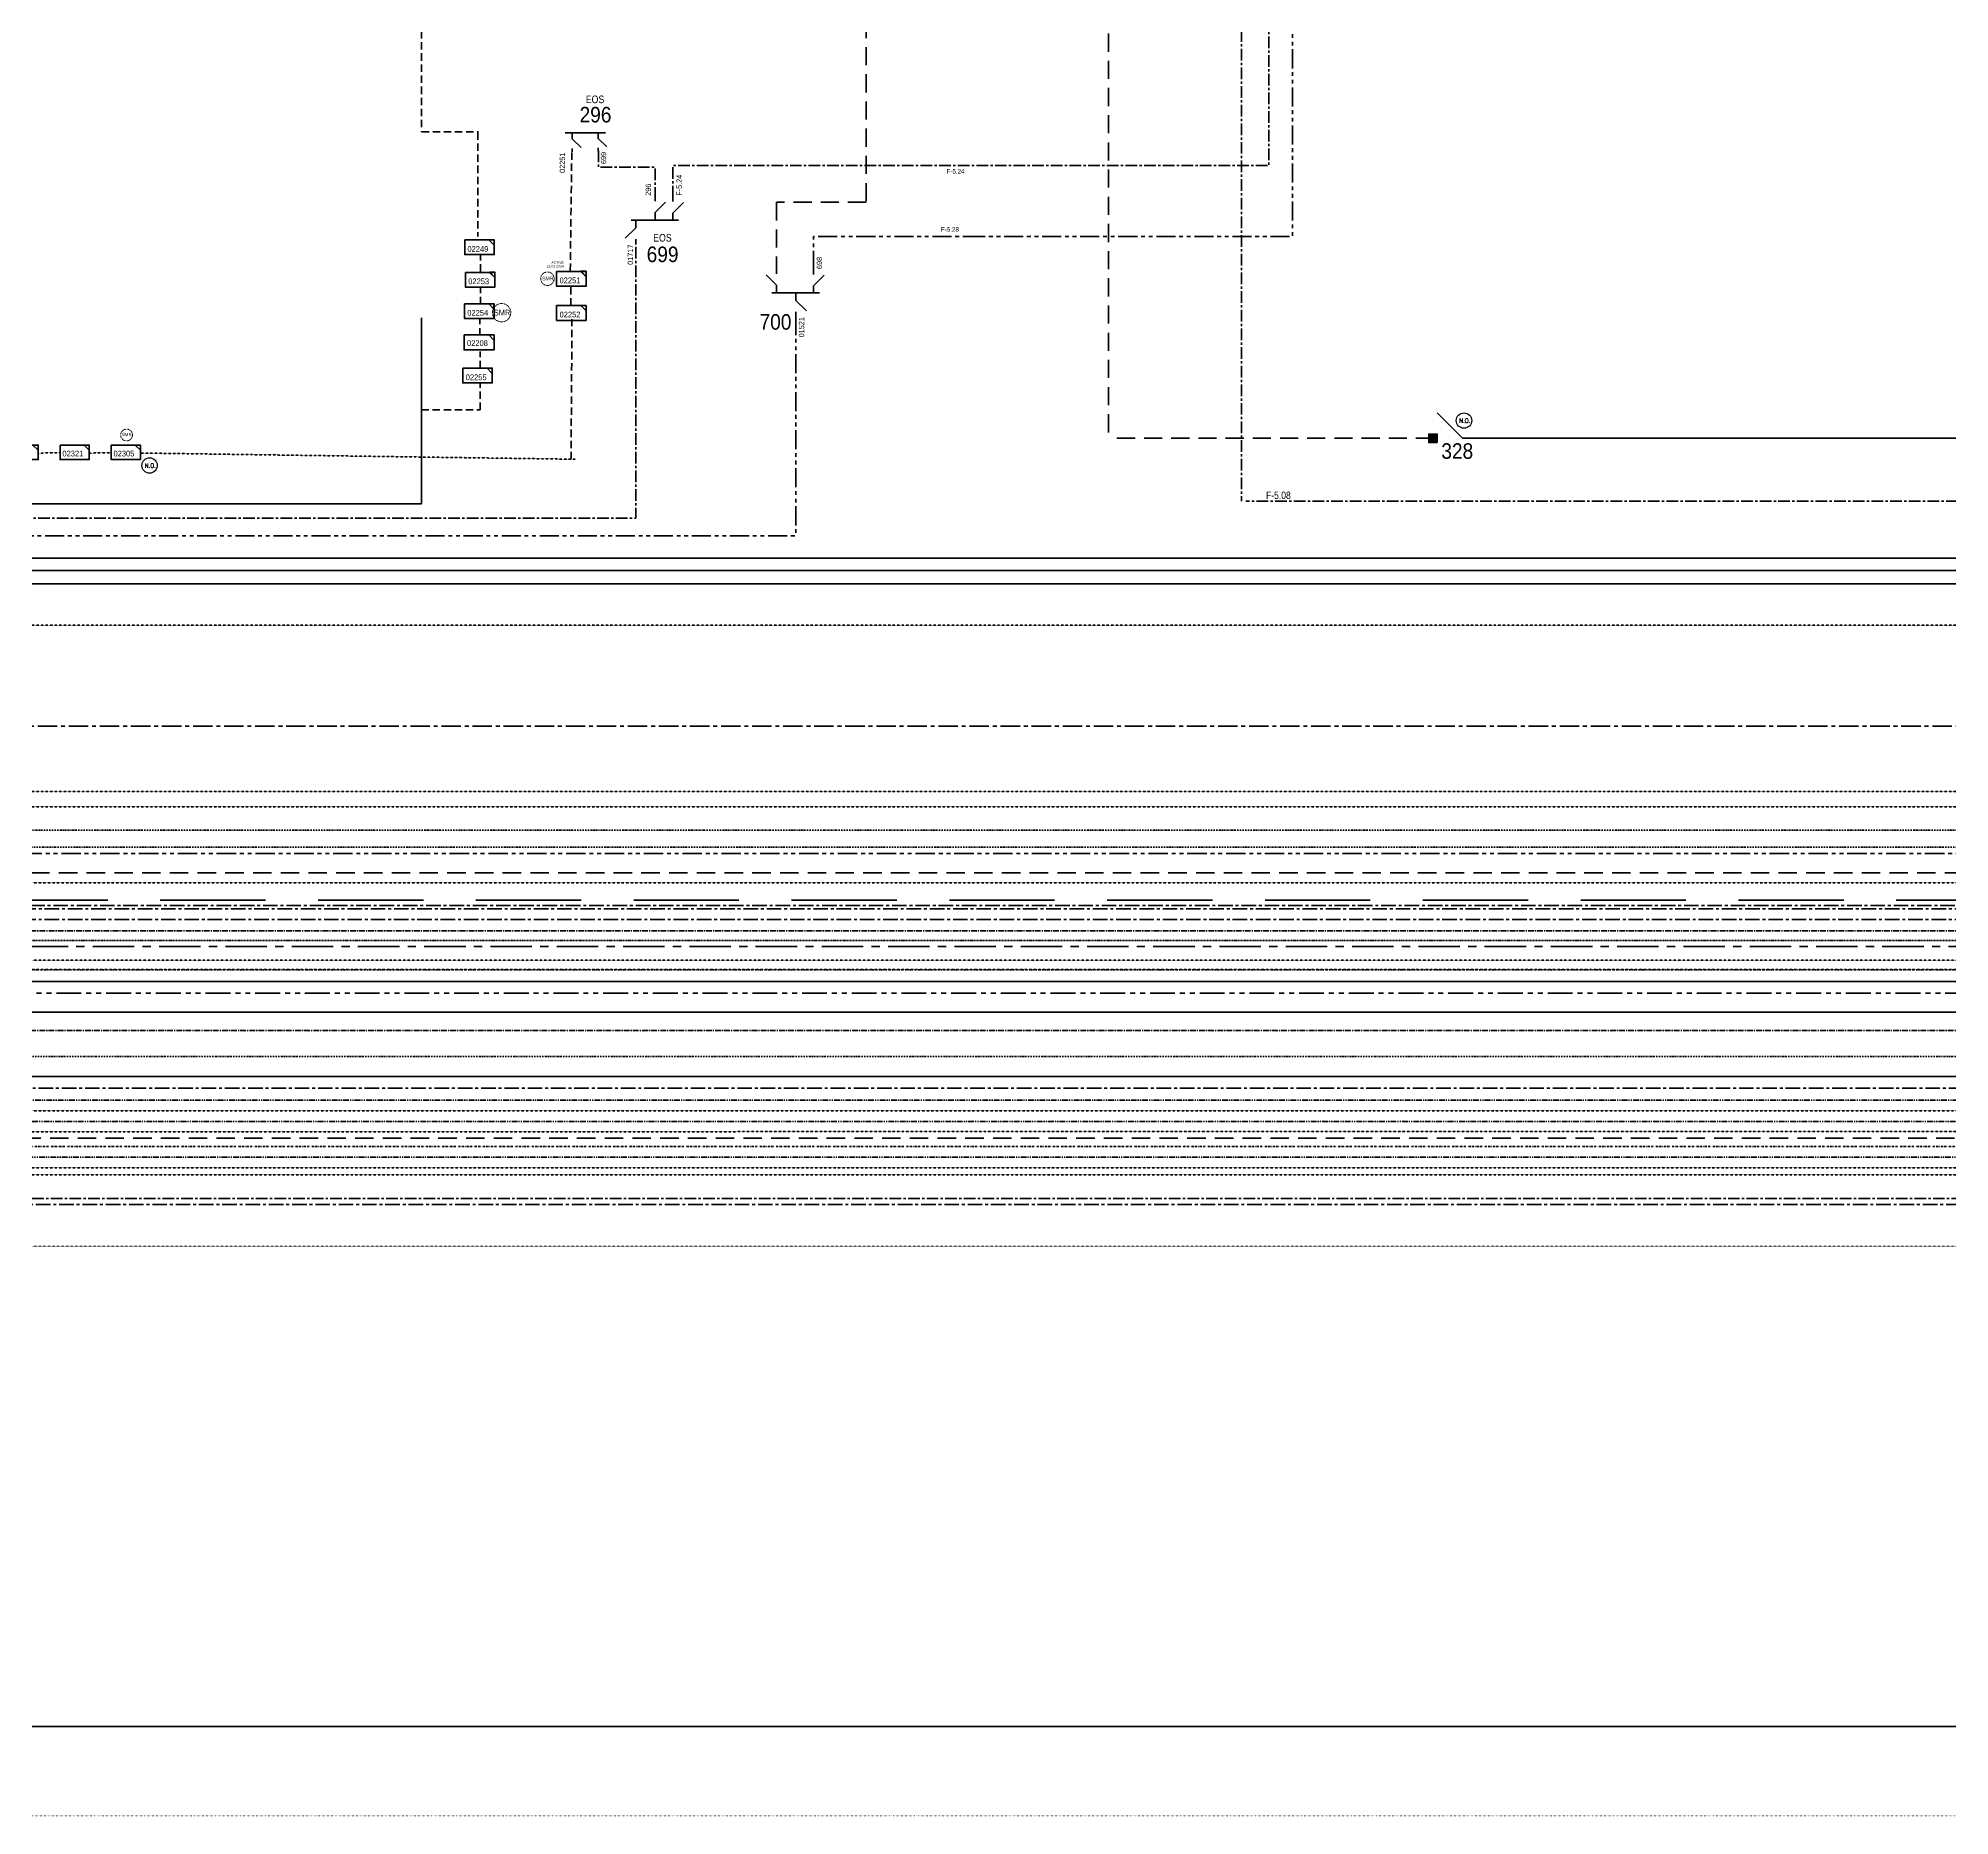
# Model space of a CAD drawing. Header units: metres. Extents: x 65984 to 144644, y -19036 to 23726.
# Drawn here: x 120694 to 121924, y 19332 to 20476 of the extents above; entities that cross this region are included whole.
import ezdxf
from ezdxf.enums import TextEntityAlignment as Align

# ---------------------------------------------------------------- set-up
doc = ezdxf.new("R2010")
doc.units = ezdxf.units.M
doc.header["$MEASUREMENT"] = 0
for name, pattern in [('( Border )', [1.75, 0.5, -0.25, 0.5, -0.25, 0, -0.25]), ('( Center )', [2, 1.25, -0.25, 0.25, -0.25]), ('( Phantom )', [2.5, 1.25, -0.25, 0.25, -0.25, 0.25, -0.25]), ('DGN Style 1', [0.6, 0, -0.6]), ('DGN Style 2', [0.023128, 0, -0.023128]), ('DGN Style 3', [0.013877, 0, -0.013877]), ('DGN Style 4', [1.6, 0.8, -0.4, 0, -0.4]), ('DGN Style 6', [1.9, 0.7, -0.4, 0, -0.4, 0, -0.4]), ('DGN Style 7', [2, 0.9, -0.4, 0.3, -0.4]), ('HIDDEN2', [2381.25, 1587.5, -793.75])]:
    doc.linetypes.add(name, pattern=pattern)
doc.layers.get('0').update_dxf_attribs({"color": 95, "lineweight": 40})
for name, color, linetype, lineweight in [('ABS', 7, 'Continuous', 40), ('ABS NUMBER', 112, 'Continuous', 30), ('d_eos', 111, 'Continuous', 40), ('d_eos no', 121, 'Continuous', 40), ('d_grid line', 7, 'DGN Style 1', 0), ('d_switch', 95, 'Continuous', 40), ('d_tf no', 6, 'Continuous', 40), ('d_ug cable', 95, 'Continuous', 40), ('d_ug main line', 95, 'Continuous', 40), ('FDR  1  05', 172, 'Continuous', 40), ('FDR  1  08', 13, 'Continuous', 106), ('FDR  1  16', 234, 'Continuous', 40), ('Level 37', 7, 'Continuous', 0), ('O H MAIN FEEDER', 4, 'Continuous', 100), ('SW N O', 114, 'Continuous', 30)]:
    doc.layers.add(name, color=color, linetype=linetype, lineweight=lineweight)
doc.styles.get("Standard").update_dxf_attribs({"font": 'txt.shx'})
doc.styles.add('Style-Arial', font='arial.ttf')
doc.styles.add('Style-ENGINEERING', font='ENGINEERING.shx')
doc.styles.add('Style-msdefault', font='msdefault.shx')
doc.styles.add('Style-STANDARD', font='STANDARD.shx')

# ---------------------------------------------------------------- blocks, each defined once
blk = doc.blocks.new('TF_8')
at = {"color": 0, "linetype": 'ByBlock', "lineweight": -2}
blk.add_line((6.3, 4.95), (9.9, 1.35), dxfattribs=at)
blk.add_3dface([(-10.1, 4.95), (9.9, 4.95), (9.9, -5.05), (-10.1, -5.05)], dxfattribs=at)
blk = doc.blocks.new('ABS2_1_1')
at = {"color": 0, "linetype": 'ByBlock', "lineweight": -2, "ltscale": 500}
for q in [(-29900, 43500), (0, 0)]:
    blk.add_line((0, 13600), q, dxfattribs=at)
at = {"color": 0, "linetype": 'ByBlock', "lineweight": -2, "ltscale": 500, "flags": 128}
for points in [[(5000, 43600), (-5000, 43600), (-5000, 53600), (5000, 53600)], [(3791, 49653), (3791, 49653), (3791, 49653)]]:
    blk.add_lwpolyline(points, close=True, dxfattribs=at)
at = {"color": 0, "linetype": 'ByBlock', "lineweight": -2, "ltscale": 500}
for points in [[(5000, 43600), (-5000, 43600), (5000, 53600), (-5000, 53600)], [(3791, 49653), (3791, 49653), (3791, 49653)]]:
    blk.add_solid(points, dxfattribs=at)
blk = doc.blocks.new('*U965')
at = {"layer": 'SW N O', "color": 3, "ltscale": 0.426762}
blk.add_circle((0, 0), 16.8, dxfattribs=at)
at = {"layer": 'SW N O', "color": 3, "style": 'Style-STANDARD'}
blk.add_text('N.O.', height=9.6, dxfattribs=at).set_placement((1.7, -0.2), align=Align.MIDDLE_CENTER)
blk = doc.blocks.new('*U2341')
at = {"layer": 'FDR  1  05', "color": 6, "linetype": 'Continuous', "lineweight": 40, "flags": 128}
blk.add_lwpolyline([(5.5, 4.3), (8.5, 1.2), (8.5, 4.3)], close=True, dxfattribs=at)
at = {"layer": 'FDR  1  05', "color": 6, "linetype": 'Continuous', "lineweight": 40, "xscale": 0.8535245333131425, "yscale": 0.8535245333131425, "zscale": 0.383590504411921, "rotation": 359.9999999999999}
blk.add_blockref('TF_8', (0.1, 0), dxfattribs=at)
blk = doc.blocks.new('*U2342')
at = {"layer": 'FDR  1  05', "color": 2, "linetype": 'Continuous', "lineweight": 40, "flags": 128}
blk.add_lwpolyline([(5.5, 4.3), (8.5, 1.2), (8.5, 4.3)], close=True, dxfattribs=at)
at = {"layer": 'FDR  1  05', "color": 2, "linetype": 'Continuous', "lineweight": 40, "xscale": 0.8535245333131425, "yscale": 0.8535245333131425, "zscale": 0.383590504411921, "rotation": 359.9999999999999}
blk.add_blockref('TF_8', (0.1, 0), dxfattribs=at)
blk = doc.blocks.new('*U3369')
at = {"layer": 'FDR  1  05', "color": 95, "linetype": 'Continuous', "lineweight": 40, "flags": 128}
blk.add_lwpolyline([(5.5, 4.3), (8.5, 1.2), (8.5, 4.3)], close=True, dxfattribs=at)
at = {"layer": 'FDR  1  05', "color": 95, "linetype": 'Continuous', "lineweight": 40, "xscale": 0.8535245333131425, "yscale": 0.8535245333131425, "zscale": 0.383590504411921, "rotation": 359.9999999999999}
blk.add_blockref('TF_8', (0.1, 0), dxfattribs=at)

msp = doc.modelspace()

# ---------------------------------------------------------------- linework, layer by layer
at = {"color": 1, "linetype": 'DGN Style 3', "lineweight": 140, "flags": 128}
msp.add_lwpolyline([(125582.6, 22197.1), (125784.7, 22197.1), (125784.7, 19882.8), (116946.7, 19882.8), (116946.7, 20259.6), (116860.9, 20259.7)], dxfattribs=at)
at = {"color": 3, "linetype": 'DGN Style 3', "lineweight": 140, "flags": 128}
msp.add_lwpolyline([(116807.7, 20242.1), (116807.7, 20219.5), (116935.2, 20219.5), (116935.2, 19876.7), (125825.5, 19876.7), (125825.5, 22095.4), (125562.3, 22095.4)], dxfattribs=at)
at = {"color": 1, "linetype": 'DGN Style 4', "lineweight": 70, "flags": 128}
msp.add_lwpolyline([(128559.9, 20572.7), (128559.9, 20579), (128073.9, 20579), (128073.9, 21718.3), (128073.9, 21718.3), (125710.5, 21718.3), (125710.5, 19820.8), (115844.2, 19820.8), (115844.2, 19939)], dxfattribs=at)
at = {"color": 7, "linetype": 'HIDDEN2', "lineweight": 70, "ltscale": 0.0075}
msp.add_lwpolyline([(125393.7, 21166.9), (125393.7, 21141.8), (125160, 21141.8), (125160, 19768.1), (114797.2, 19768.1), (114797.2, 20008.6), (114797.2, 20008.6), (114797.2, 20131.5)], dxfattribs=at)
at = {"layer": 'd_eos', "color": 7, "linetype": 'Continuous', "lineweight": 211, "ltscale": 0.54966}
for p, q in [((121032.8, 20415.4), (121058.7, 20415.4)), ((121037.4, 20411.3), (121037.4, 20415)), ((121037.5, 20411.3), (121043.1, 20405.8)), ((121054.1, 20415.4), (121054.1, 20411.7)), ((121054.1, 20411.7), (121059.7, 20406.2)), ((121037.3, 20403), (121037.3, 20405.3)), ((121054.1, 20405.7), (121054.1, 20403.4))]:
    msp.add_line(p, q, dxfattribs=at)
at = {"layer": 'd_eos', "color": 7, "linetype": 'Continuous', "lineweight": 211, "ltscale": 0.625574}
for p, q in [((121090.7, 20371.4), (121090.7, 20374.1)), ((121102.1, 20371), (121102.1, 20373.8)), ((121075.3, 20359.1), (121105.9, 20359.1)), ((121078.3, 20358.8), (121078.3, 20354.2)), ((121090.7, 20364.1), (121097.5, 20370.7)), ((121090.7, 20359.1), (121090.7, 20364.1)), ((121102.1, 20363.7), (121109, 20370.4)), ((121102.1, 20359.1), (121102.1, 20363.7)), ((121078.3, 20354.2), (121071.5, 20347.6)), ((121078.3, 20346.9), (121078.3, 20344.2))]:
    msp.add_line(p, q, dxfattribs=at)
at = {"layer": 'd_eos', "color": 2, "linetype": 'Continuous', "lineweight": 211, "ltscale": 0.625574}
for p, q in [((121169, 20317.3), (121162.2, 20323.9)), ((121169, 20324.6), (121169, 20327.3)), ((121192.8, 20324.2), (121192.8, 20327)), ((121192.8, 20316.9), (121199.7, 20323.6)), ((121166, 20312.3), (121196.6, 20312.3)), ((121169, 20312.7), (121169, 20317.3)), ((121181.3, 20312.3), (121181.3, 20307.4)), ((121192.8, 20312.3), (121192.8, 20316.9)), ((121181.3, 20307.4), (121188.2, 20300.8)), ((121181.3, 20300.1), (121181.3, 20297.4))]:
    msp.add_line(p, q, dxfattribs=at)
at = {"layer": 'd_grid line', "color": 7, "linetype": 'DGN Style 1', "lineweight": 0, "flags": 128}
msp.add_lwpolyline([(133459.3, 19332.1), (133459.3, 22713), (107396.8, 22713), (107396.8, 19332.1)], close=True, dxfattribs=at)
at = {"layer": 'd_ug cable', "color": 6, "linetype": 'HIDDEN2', "lineweight": 158, "ltscale": 0.003}
for p, q in [((121036.1, 20326.5), (121037.1, 20405.1)), ((121036.4, 20304.2), (121036.4, 20316.7)), ((121036.6, 20205.2), (121037.2, 20295.3))]:
    msp.add_line(p, q, dxfattribs=at)
at = {"layer": 'd_ug cable', "color": 95, "linetype": 'HIDDEN2', "lineweight": 158, "ltscale": 0.003}
for p, q in [((120978.4, 20326), (120978.4, 20336.8)), ((120978.4, 20305), (120978.4, 20315.8)), ((120977.8, 20284.9), (120977.8, 20295.7)), ((120978, 20263.8), (120978, 20274.6)), ((120978, 20236.9), (120978, 20254.5)), ((120940.3, 20236.9), (120978, 20236.9))]:
    msp.add_line(p, q, dxfattribs=at)
at = {"layer": 'd_ug cable', "color": 6, "linetype": 'DGN Style 3', "lineweight": 211}
for p, q in [((120693.5, 20209.2), (120707.8, 20209.3)), ((120726.4, 20209.2), (120740.6, 20209.3)), ((120759.3, 20209.2), (121039.3, 20205.2))]:
    msp.add_line(p, q, dxfattribs=at)
at = {"layer": 'd_ug cable', "color": 1, "linetype": 'DGN Style 3', "lineweight": 0}
msp.add_line((107924.2, 19698.6), (144357.5, 19698.7), dxfattribs=at)
at = {"layer": 'd_ug cable', "color": 11, "linetype": 'DGN Style 3', "lineweight": 100, "flags": 128}
msp.add_lwpolyline([(116936.1, 20791.1), (116989.8, 20791.1), (116989.8, 20008), (117030.6, 20008), (117030.6, 19932.6), (125125.2, 19932.6), (125125.2, 22070), (125473.7, 22070)], dxfattribs=at)
at = {"layer": 'd_ug cable', "color": 191, "linetype": '( Phantom )', "lineweight": 106, "ltscale": 2.94, "flags": 128}
msp.add_lwpolyline([(123384.2, 20690.9), (123384.2, 20700.9), (123480.1, 20700.9), (123480.1, 19778.9), (114898.6, 19778.9), (114898.6, 19923.6)], dxfattribs=at)
at = {"layer": 'd_ug cable', "color": 5, "linetype": 'DGN Style 3', "lineweight": 100, "flags": 128}
msp.add_lwpolyline([(123460.8, 20656.3), (123460.8, 20632.5), (123475.1, 20632.5), (123475.1, 19772.9), (114852.4, 19771), (114852.7, 19985.2), (114852.7, 19985.2), (114852.7, 19985.5)], dxfattribs=at)
at = {"layer": 'd_ug cable', "color": 30, "linetype": 'DGN Style 3', "lineweight": 140, "flags": 128}
msp.add_lwpolyline([(123535.7, 20621.1), (123496.4, 20621.1), (123496.4, 19991.4), (117971.1, 19991.4), (117971.1, 20024.1)], dxfattribs=at)
at = {"layer": 'd_ug cable', "color": 3, "linetype": 'DGN Style 3', "lineweight": 100, "flags": 128}
for points in [[(123536.4, 20608.9), (123503.7, 20608.9), (123503.7, 19785.8), (114953.6, 19785.8), (114953.6, 20040.8), (114953.6, 20040.8), (114953.6, 20133.6)], [(123441.1, 20364.3), (123441.1, 20352.8), (123470.8, 20352.8), (123470.8, 19749), (114669.9, 19749), (114669.9, 19765.7)]]:
    msp.add_lwpolyline(points, dxfattribs=at)
at = {"layer": 'd_ug cable', "color": 95, "linetype": 'HIDDEN2', "lineweight": 158, "ltscale": 0.003}
for points in [[(120940.4, 20502.2), (120940.4, 20416)], [(120940.4, 20416), (120977.1, 20416)], [(120976.6, 20415.6), (120976.6, 20348.5)]]:
    msp.add_lwpolyline(points, dxfattribs=at)
at = {"layer": 'd_ug cable', "color": 57, "linetype": '( Phantom )', "lineweight": 106, "ltscale": 2.94, "true_color": 0x7d8a21, "flags": 128}
msp.add_lwpolyline([(124151.4, 20300.7), (124151.4, 20300.7), (124151.4, 19756), (114758, 19756), (114758, 20002.1)], dxfattribs=at)
at = {"layer": 'd_ug cable', "color": 1, "linetype": 'DGN Style 2', "lineweight": 100, "flags": 128}
msp.add_lwpolyline([(122798.8, 20281.9), (122839, 20281.9), (122839, 19744.7), (114656.1, 19744.7), (114656.1, 19917.5)], dxfattribs=at)
at = {"layer": 'd_ug cable', "color": 2, "linetype": 'DGN Style 3', "lineweight": 0}
for centre, radius in [((121021.4, 20321.4), 4.34), ((120750.4, 20220.8), 3.8)]:
    msp.add_circle(centre, radius, dxfattribs=at)
at = {"layer": 'd_ug cable', "color": 2, "linetype": 'DGN Style 3', "lineweight": 13}
msp.add_circle((120991.9, 20299.5), 5.91, dxfattribs=at)
at = {"layer": 'd_ug main line', "color": 18, "linetype": 'HIDDEN2', "lineweight": 140, "ltscale": 0.00735}
msp.add_line((121592.3, 20218.7), (121382.7, 20218.7), dxfattribs=at)
at = {"layer": 'd_ug main line', "color": 160, "linetype": 'DGN Style 3', "lineweight": 140, "true_color": 0x0d31ff}
msp.add_line((125133.4, 19981.5), (117675.8, 19981.5), dxfattribs=at)
at = {"layer": 'd_ug main line', "color": 194, "linetype": 'HIDDEN2', "lineweight": 140, "ltscale": 0.042676}
msp.add_line((125514.5, 19921.5), (117658.1, 19921.5), dxfattribs=at)
at = {"layer": 'd_ug main line', "color": 194, "linetype": '( Center )', "lineweight": 158, "ltscale": 2.94, "flags": 128}
msp.add_lwpolyline([(116768.1, 20333.1), (116768.1, 20291.3), (116970, 20291.3), (116970, 20103.3), (117041.4, 20103.3), (117041.4, 19837.5), (125796.7, 19837.5), (125796.7, 22228.7), (125677.4, 22228.7)], dxfattribs=at)
at = {"layer": 'd_ug main line', "color": 194, "linetype": '( Border )', "lineweight": 140, "ltscale": 2.94, "flags": 128}
msp.add_lwpolyline([(125530.1, 21410.6), (125530.1, 21366.7), (125173.6, 21366.7), (125173.6, 19762.9), (114780.3, 19762.9), (114780.3, 20000.7), (114780.3, 20000.7), (114780.3, 20131.5)], dxfattribs=at)
at = {"layer": 'd_ug main line', "color": 200, "linetype": '( Phantom )', "lineweight": 106, "ltscale": 12.802868, "flags": 128}
msp.add_lwpolyline([(125624, 21392.2), (125624, 19861.5), (118525, 19861.5), (118525, 20122.6), (118499.6, 20122.6)], dxfattribs=at)
at = {"layer": 'd_ug main line', "color": 200, "linetype": 'DGN Style 7', "lineweight": 80, "flags": 128}
msp.add_lwpolyline([(117122.2, 19949.7), (117122.2, 19895.4), (125326.1, 19895.4), (125326.1, 21308)], dxfattribs=at)
at = {"layer": 'd_ug main line', "color": 3, "linetype": '( Center )', "lineweight": 140, "ltscale": 2.94, "flags": 128}
msp.add_lwpolyline([(125541.3, 21250), (125541.3, 19901.6), (117708.1, 19901.6), (117708.1, 20550.7), (117719.8, 20550.7)], dxfattribs=at)
at = {"layer": 'd_ug main line', "color": 22, "linetype": 'DGN Style 6', "lineweight": 140, "flags": 128}
msp.add_lwpolyline([(125590.7, 21115.9), (125590.7, 19876.5), (117300.1, 19876.5), (117300.3, 19955.5)], dxfattribs=at)
at = {"layer": 'd_ug main line', "color": 206, "linetype": '( Phantom )', "lineweight": 200, "ltscale": 9.8, "flags": 128}
for points in [[(121291, 20348.5), (121501.2, 20348.5), (121501.2, 20882), (121708.3, 20882)], [(121192.8, 20327), (121192.8, 20348.5), (121292.5, 20348.5)], [(121181.3, 20297.4), (121181.3, 20156), (120195.8, 20156)]]:
    msp.add_lwpolyline(points, dxfattribs=at)
at = {"layer": 'd_ug main line', "color": 60, "linetype": 'DGN Style 4', "lineweight": 140, "flags": 128}
msp.add_lwpolyline([(118699.1, 20085.5), (118699.1, 19955.5), (123510.6, 19955.5), (123510.6, 20787.7), (123417, 20787.7), (123417, 20795.4)], dxfattribs=at)
at = {"layer": 'd_ug main line', "color": 206, "linetype": 'HIDDEN2', "lineweight": 140, "ltscale": 0.00735}
msp.add_lwpolyline([(121226.6, 20540.5), (121226.6, 20370.6), (121169, 20370.6), (121169, 20327.3)], dxfattribs=at)
at = {"layer": 'd_ug main line', "color": 18, "linetype": 'HIDDEN2', "lineweight": 140, "ltscale": 0.00735}
msp.add_lwpolyline([(121357.1, 20514.2), (121382.7, 20514.2), (121382.7, 20218.7)], dxfattribs=at)
at = {"layer": 'd_ug main line', "color": 215, "linetype": '( Center )', "lineweight": 158, "ltscale": 10, "flags": 128}
msp.add_lwpolyline([(124020, 20259.2), (124020, 20033.5), (118051.2, 20033.5)], dxfattribs=at)
at = {"layer": 'd_ug main line', "color": 22, "linetype": '( Phantom )', "lineweight": 100, "ltscale": 10, "flags": 128}
msp.add_lwpolyline([(125145.9, 19951.5), (118427.6, 19951.5), (118427.6, 20158.2)], dxfattribs=at)
at = {"layer": 'd_ug main line', "color": 157, "linetype": 'DGN Style 4', "lineweight": 140, "flags": 128}
msp.add_lwpolyline([(125140.1, 19966.5), (117620.7, 19966.5), (117620.7, 20026.3)], dxfattribs=at)
at = {"layer": 'd_ug main line', "color": 36, "linetype": 'HIDDEN2', "lineweight": 70, "ltscale": 0.0075}
msp.add_lwpolyline([(117063.5, 19958.2), (117063.5, 19938.9), (125152.6, 19938.9)], dxfattribs=at)
at = {"layer": 'FDR  1  08', "color": 22, "linetype": 'DGN Style 3', "lineweight": 140, "flags": 128}
msp.add_lwpolyline([(123432.8, 20098.4), (118755.6, 20098.4), (118755.6, 20154.7)], dxfattribs=at)
at = {"layer": 'FDR  1  16', "color": 30, "linetype": '( Center )', "lineweight": 70, "ltscale": 7.500037}
msp.add_line((125362.7, 19917.9), (117057.4, 19917.9), dxfattribs=at)
at = {"layer": 'FDR  1  16', "color": 154, "linetype": '( Center )', "lineweight": 106, "ltscale": 7.500037, "flags": 128}
msp.add_lwpolyline([(116110.2, 19993.5), (116110.2, 19915.9), (125674.4, 19915.9), (125674.4, 21860.4), (125695.6, 21860.4)], dxfattribs=at)
at = {"layer": 'FDR  1  16', "color": 1, "linetype": '( Center )', "lineweight": 70, "ltscale": 7.500037, "flags": 128}
msp.add_lwpolyline([(125488.9, 21502.1), (125488.9, 19909), (117049.6, 19909), (117049.6, 19946.8)], dxfattribs=at)
at = {"layer": 'FDR  1  16', "color": 191, "linetype": '( Center )', "lineweight": 158, "ltscale": 6, "flags": 128}
for points in [[(121699.4, 21486.4), (121468.4, 21486.4), (121468.4, 20178.2)], [(122673.5, 20178.2), (121471.1, 20178.2)]]:
    msp.add_lwpolyline(points, dxfattribs=at)
at = {"layer": 'FDR  1  16', "color": 30, "linetype": '( Center )', "lineweight": 70, "ltscale": 7.500037, "flags": 128}
msp.add_lwpolyline([(125591.4, 21302), (125591.4, 21195.5), (125557.6, 21195.5), (125557.6, 19800.3), (115047.5, 19800.3), (115047.5, 20133.6)], dxfattribs=at)
at = {"layer": 'FDR  1  16', "color": 1, "linetype": '( Center )', "lineweight": 211, "ltscale": 21.338113, "flags": 128}
msp.add_lwpolyline([(125575.6, 21302), (125575.6, 19891.5), (117648.1, 19891.5), (117648.1, 20163.4)], dxfattribs=at)
at = {"layer": 'FDR  1  16', "color": 57, "linetype": '( Phantom )', "lineweight": 70, "ltscale": 2.94, "true_color": 0x7d8a21, "flags": 128}
msp.add_lwpolyline([(115008.6, 20070.7), (115008.6, 20056.4), (115008.6, 20056.4), (115008.6, 19792.7), (123522.5, 19792.7), (123522.5, 20577.9), (123907, 20577.9), (123907, 21240.2)], dxfattribs=at)
at = {"layer": 'FDR  1  16', "color": 214, "linetype": '( Center )', "lineweight": 158, "ltscale": 6, "flags": 128}
for points in [[(121853.9, 21009.4), (121486, 21009.4), (121486, 20394.2), (121102.1, 20394.2), (121102.1, 20373.7)], [(120110.8, 20724.6), (120219.8, 20724.6), (120219.8, 20167.3), (121078.3, 20167.3), (121078.3, 20344.4)], [(121054.2, 20403.9), (121054.2, 20393.3), (121090.7, 20393.3), (121090.7, 20374.1)]]:
    msp.add_lwpolyline(points, dxfattribs=at)
at = {"layer": 'FDR  1  16', "color": 174, "linetype": '( Center )', "lineweight": 158, "ltscale": 6, "flags": 128}
msp.add_lwpolyline([(122561.3, 20192.7), (122579.5, 20192.7), (122579.5, 19729.3), (117566.7, 19729.3), (117566.7, 19948.4)], dxfattribs=at)
at = {"layer": 'FDR  1  16', "color": 30, "linetype": '( Center )', "lineweight": 106, "ltscale": 7.500037, "flags": 128}
msp.add_lwpolyline([(122673.1, 20168.7), (122662.2, 20168.7), (122662.2, 19725.4), (114379.1, 19725.4), (114379.1, 19900.5)], dxfattribs=at)
at = {"layer": 'O H MAIN FEEDER', "color": 95, "lineweight": 211, "ltscale": 0.488306}
for p in [(120940.3, 20296.2), (120522, 20176.4)]:
    msp.add_line(p, (120940.3, 20176.4), dxfattribs=at)
at = {"layer": 'O H MAIN FEEDER', "color": 251, "lineweight": 211, "ltscale": 30}
msp.add_line((122353.2, 20218.7), (121615, 20218.7), dxfattribs=at)
at = {"layer": 'O H MAIN FEEDER', "color": 200, "lineweight": 211, "ltscale": 0.426762}
msp.add_line((123894.8, 20125.1), (118552.8, 20125.1), dxfattribs=at)
at = {"layer": 'O H MAIN FEEDER', "color": 95, "lineweight": 211, "ltscale": 30}
msp.add_line((120165.5, 20133.6), (122632.5, 20133.6), dxfattribs=at)
at = {"layer": 'O H MAIN FEEDER', "color": 214, "lineweight": 211, "ltscale": 30}
msp.add_line((125693.2, 19849.3), (115522.9, 19849.3), dxfattribs=at)
at = {"layer": 'O H MAIN FEEDER', "color": 140, "lineweight": 211, "ltscale": 0.498271, "flags": 128}
msp.add_lwpolyline([(106943.9, 22834.8), (144644.1, 22834.8), (144644.1, 19389.5), (106943.9, 19389.5)], close=True, dxfattribs=at)
at = {"layer": 'O H MAIN FEEDER', "color": 5, "lineweight": 211, "ltscale": 30, "flags": 128}
msp.add_lwpolyline([(111246, 19990), (113139.2, 19990), (113139.2, 19808), (133226.2, 19808), (133226.2, 22351.2), (129774.4, 22351.2)], dxfattribs=at)
at = {"layer": 'O H MAIN FEEDER', "color": 95, "lineweight": 211, "ltscale": 0.426762, "flags": 128}
msp.add_lwpolyline([(125714.5, 20280.9), (125714.5, 19869.1), (116079.9, 19869.1)], dxfattribs=at)
at = {"layer": 'O H MAIN FEEDER', "color": 174, "lineweight": 211, "ltscale": 6, "flags": 128}
msp.add_lwpolyline([(120151.6, 20220.6), (120151.6, 20141.6), (122590, 20141.6), (122590, 20153.4)], dxfattribs=at)

# ---------------------------------------------------------------- block references
at = {"layer": 'ABS', "color": 7, "linetype": 'Continuous', "lineweight": 211, "ltscale": 0.812883, "xscale": 0.0005446322480400587, "yscale": -0.0005446322480400591, "zscale": 0.000360672857092237, "rotation": 270.0108634751818}
msp.add_blockref('ABS2_1_1', (121618.1, 20218.7), dxfattribs=at)
at = {"layer": 'FDR  1  05', "color": 95, "linetype": 'Continuous', "lineweight": 40, "xscale": 1.112546483158744, "yscale": 1.112546483158744, "zscale": 1.112546483158744}
for p in [(120977.6, 20341.7), (120978.1, 20320.8), (120977.5, 20300.5), (120976.4, 20259.1)]:
    msp.add_blockref('*U3369', p, dxfattribs=at)
at = {"layer": 'FDR  1  05', "color": 2, "linetype": 'Continuous', "lineweight": 40, "xscale": 1.112546483158744, "yscale": 1.112546483158744, "zscale": 1.112546483158744}
msp.add_blockref('*U2342', (121036.8, 20321.4), dxfattribs=at)
at = {"layer": 'FDR  1  05', "color": 6, "linetype": 'Continuous', "lineweight": 40, "xscale": 1.112546483158744, "yscale": 1.112546483158744, "zscale": 1.112546483158744}
msp.add_blockref('*U2341', (121036.8, 20299.4), dxfattribs=at)
at = {"layer": 'FDR  1  05', "color": 95, "linetype": 'Continuous', "lineweight": 40, "xscale": 0.9648132897548908, "yscale": 0.9648132897548908, "zscale": 0.4267622666565712, "rotation": 359.9999999999999}
msp.add_blockref('TF_8', (120977.5, 20280.4), dxfattribs=at)
at = {"layer": 'FDR  1  05', "color": 6, "linetype": 'Continuous', "lineweight": 40, "xscale": 0.9381240670984778, "yscale": 0.9381240670984778, "zscale": 0.4267622666565712, "rotation": 359.9999999999999}
for p in [(120684.2, 20209.7), (120717.1, 20209.7)]:
    msp.add_blockref('TF_8', p, dxfattribs=at)
at = {"layer": 'FDR  1  05', "color": 2, "linetype": 'Continuous', "lineweight": 40, "xscale": 0.9381240670984778, "yscale": 0.9381240670984778, "zscale": 0.4267622666565712, "rotation": 359.9999999999999}
msp.add_blockref('TF_8', (120750, 20209.7), dxfattribs=at)
at = {"layer": 'SW N O', "color": 3, "xscale": 0.2950694635422144, "yscale": 0.2950694635422144, "zscale": 0.2950694635422144}
for p in [(121611.6, 20230.1), (120765.2, 20201.2)]:
    msp.add_blockref('*U965', p, dxfattribs=at)

# ---------------------------------------------------------------- texts
at = {"color": 4, "insert": (121031.9, 20328.6), "char_height": 1.504, "attachment_point": 9}
msp.add_mtext('\\FENGINEERING;\\H1x;\\W1.09375;ACTIVE\\P21.02.2024', dxfattribs=at)
at = {"layer": 'ABS NUMBER', "color": 7, "lineweight": 140, "style": 'Style-Arial', "width": 0.88}
msp.add_text('328', height=10, dxfattribs=at).set_placement((121617.5, 20205.5), align=Align.RIGHT)
at = {"layer": 'd_eos no', "color": 7, "linetype": 'Continuous', "lineweight": 140, "style": 'Style-Arial', "width": 0.88}
msp.add_text('296', height=10, dxfattribs=at).set_placement((121042.1, 20432), align=Align.TOP_LEFT)
msp.add_text('699', height=10, dxfattribs=at).set_placement((121105.8, 20342.1), align=Align.TOP_RIGHT)
at = {"layer": 'd_eos no', "color": 2, "linetype": 'Continuous', "lineweight": 140, "style": 'Style-Arial', "width": 0.88}
msp.add_text('700', height=10, dxfattribs=at).set_placement((121178.5, 20298.6), align=Align.TOP_RIGHT)
at = {"layer": 'd_switch', "color": 214, "linetype": 'Continuous', "lineweight": 30, "style": 'Style-ENGINEERING', "width": 0.857143}
for s, rotation, p in [('02251', 90, (121029.3, 20389.5)), ('699', 90, (121055.8, 20395.2)), ('F-5.24', 89.9996, (121104.5, 20374.8)), ('296', 89.9996, (121084.6, 20374.8))]:
    msp.add_text(s, height=3.43, rotation=rotation, dxfattribs=at).set_placement(p, align=Align.TOP_LEFT)
at = {"layer": 'd_switch', "color": 2, "linetype": 'Continuous', "lineweight": 30, "style": 'Style-msdefault', "width": 0.857143}
msp.add_text('F-5.24', height=2.92, dxfattribs=at).set_placement((121278.4, 20392), align=Align.TOP_LEFT)
at = {"layer": 'd_switch', "color": 206, "linetype": 'Continuous', "lineweight": 30, "style": 'Style-msdefault', "width": 0.857143}
msp.add_text('F-5.28', height=2.92, dxfattribs=at).set_placement((121274.8, 20354.6), align=Align.TOP_LEFT)
at = {"layer": 'd_switch', "color": 214, "linetype": 'Continuous', "lineweight": 30, "style": 'Style-ENGINEERING', "width": 0.857143}
msp.add_text('01717', height=3.43, rotation=90, dxfattribs=at).set_placement((121073.1, 20343.4), align=Align.TOP_RIGHT)
at = {"layer": 'd_switch', "color": 206, "linetype": 'Continuous', "lineweight": 30, "style": 'Style-ENGINEERING', "width": 0.857143}
msp.add_text('698', height=3.43, rotation=89.9996, dxfattribs=at).set_placement((121194.8, 20327.6), align=Align.TOP_LEFT)
msp.add_text('01521', height=3.43, rotation=90.0004, dxfattribs=at).set_placement((121183.3, 20296.7), align=Align.TOP_RIGHT)
at = {"layer": 'd_switch', "color": 191, "linetype": 'Continuous', "lineweight": 30, "style": 'Style-msdefault', "width": 0.857143}
msp.add_text('F-5.08', height=4.81, dxfattribs=at).set_placement((121484.1, 20184.4), align=Align.TOP_LEFT)
at = {"layer": 'd_tf no', "color": 95, "linetype": 'Continuous', "lineweight": 40, "style": 'Style-msdefault', "width": 0.945946}
for s, p in [('02249', (120969.9, 20342.4)), ('02253', (120970.4, 20321.6)), ('02254', (120969.8, 20301.3)), ('02208', (120969.6, 20281.8)), ('02255', (120968.8, 20259.8))]:
    msp.add_text(s, height=3.7, dxfattribs=at).set_placement(p, align=Align.TOP_LEFT)
at = {"layer": 'd_tf no', "color": 1, "linetype": 'Continuous', "lineweight": 13, "style": 'Style-msdefault', "width": 0.945946}
for height, p in [(2.41, (121018, 20322.7)), (2.05, (120747.4, 20222.2))]:
    msp.add_text('SMR', height=height, dxfattribs=at).set_placement(p, align=Align.TOP_LEFT)
at = {"layer": 'd_tf no', "color": 121, "linetype": 'Continuous', "lineweight": 40, "style": 'Style-msdefault', "width": 0.945946}
msp.add_text('02251', height=3.7, dxfattribs=at).set_placement((121029.2, 20322.2), align=Align.TOP_LEFT)
at = {"layer": 'd_tf no', "color": 1, "linetype": 'Continuous', "lineweight": 40, "style": 'Style-msdefault', "width": 0.945946}
msp.add_text('SMR', height=3.66, dxfattribs=at).set_placement((120986.9, 20301.4), align=Align.TOP_LEFT)
at = {"layer": 'd_tf no', "color": 6, "linetype": 'Continuous', "lineweight": 40, "style": 'Style-msdefault', "width": 0.945946}
for s, p in [('02252', (121029.2, 20300.2)), ('02321', (120709.1, 20210.7))]:
    msp.add_text(s, height=3.7, dxfattribs=at).set_placement(p, align=Align.TOP_LEFT)
at = {"layer": 'd_tf no', "color": 2, "linetype": 'Continuous', "lineweight": 40, "style": 'Style-msdefault', "width": 0.945946}
msp.add_text('02305', height=3.7, dxfattribs=at).set_placement((120742, 20210.7), align=Align.TOP_LEFT)
at = {"layer": 'Level 37', "color": 7, "linetype": 'Continuous', "lineweight": 100, "style": 'Style-msdefault', "width": 0.86}
msp.add_text('EOS', height=4.9, rotation=0.0004, dxfattribs=at).set_placement((121058, 20439.3), align=Align.TOP_RIGHT)
msp.add_text('EOS', height=4.9, rotation=359.9996, dxfattribs=at).set_placement((121089.5, 20350.2), align=Align.TOP_LEFT)

doc.saveas('drawing.dxf')
